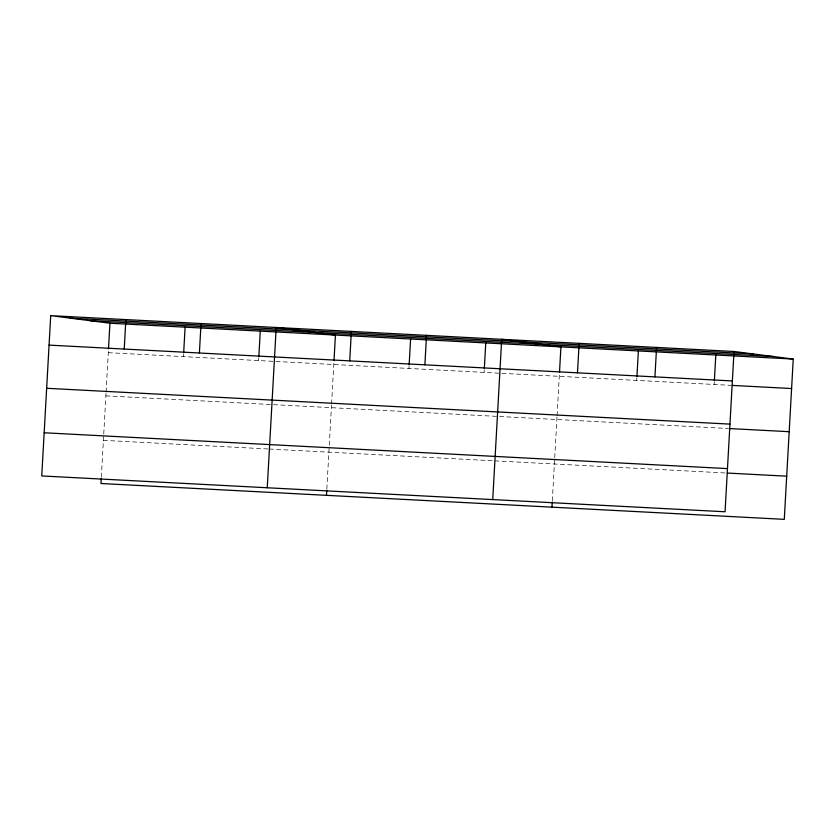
<?xml version="1.0" encoding="UTF-8"?>
<svg xmlns="http://www.w3.org/2000/svg" width="835" height="835" viewBox="0 0 835 835"><rect width="100%" height="100%" fill="white"/><g stroke="black" fill="none" stroke-linecap="round" stroke-linejoin="round"><path stroke-width="0.63" stroke-dasharray="4.17 3.13" d="M101.338 477.161L103.676 435.254M103.749 433.981L106.024 393.316M106.097 392.053L108.435 350.126M183.46 356.628L183.596 354.071M258.62 360.574L258.766 358.006M326.829 488.986L331.516 405.142M331.589 403.879L333.927 361.952M408.952 368.454L409.098 365.897M484.112 372.4L484.258 369.832M552.321 500.812L554.659 458.906M554.732 457.632L557.008 416.968M557.081 415.705L559.419 373.777M636.719 380.405L636.865 377.837M714.165 384.465L714.301 381.898M108.289 352.683L730.938 385.342M105.878 395.863L728.527 428.512M103.394 440.337L267.972 448.969M269.277 449.042L493.464 460.795M494.769 460.868L726.043 472.996"/><path stroke-width="1.25" d="M50.716 315.651L41.75 475.94L725.062 511.771L734.017 351.493L50.716 315.651L109.938 323.228L793.25 359.06L784.284 519.349L100.983 483.507L101.265 478.434M108.508 348.842L109.938 323.228M124.227 349.061L125.876 319.596M183.669 352.787L185.109 327.174M199.388 352.996L201.037 323.542M258.84 356.733L260.269 331.109M267.242 487.765L276.208 327.477L335.43 335.054L334 360.668M326.475 495.332L326.756 490.26M349.719 360.887L351.368 331.422M409.16 364.613L410.601 339M424.879 364.822L426.528 335.367M484.331 368.559L485.761 342.935M492.733 499.591L501.699 339.302L560.922 346.88L559.492 372.493M551.966 507.158L552.248 502.086M577.486 372.827L579.135 343.362M636.938 376.554L638.368 350.94M654.932 376.888L656.581 347.433M714.374 380.624L715.804 355M70.255 318.156L753.567 353.988M90.399 320.723L773.701 356.566M49.067 345.116L732.378 380.948M732.232 385.415L791.601 388.525M46.656 388.285L729.957 424.117M729.821 428.585L789.19 431.695M44.161 432.77L727.473 468.602M727.327 473.059L786.706 476.18M734.017 351.493L793.25 359.06"/></g></svg>
